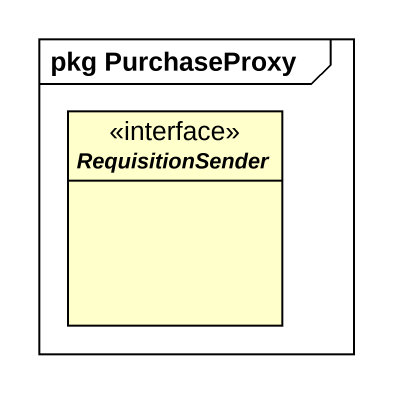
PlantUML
@startuml
mainframe pkg PurchaseProxy
hide circle
hide empty members
interface RequisitionSender <<interface>>
@enduml
